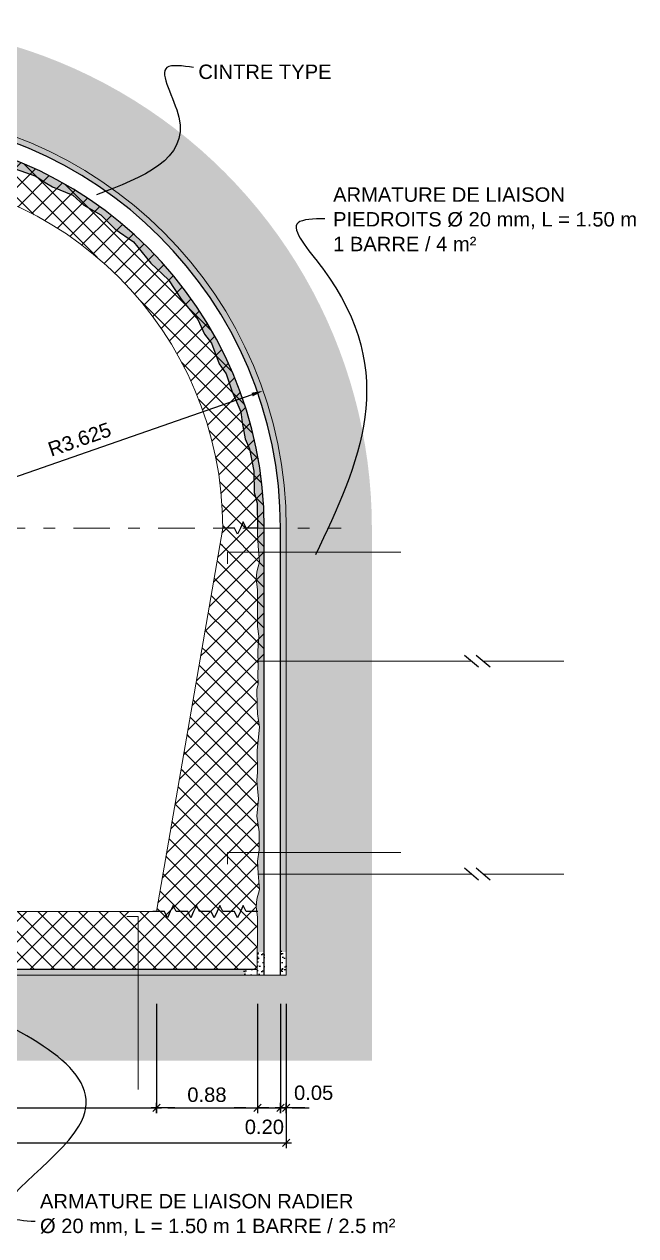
# Model space of a CAD drawing. Extents: x 67 to 63019, y 41 to 109009.
# Drawn here: x 225.94 to 231.24, y 118.85 to 129.36 of the extents above; entities that cross this region are included whole.
import ezdxf

# ---------------------------------------------------------------- set-up
doc = ezdxf.new("R2010")
doc.units = 0
doc.header["$MEASUREMENT"] = 0
doc.header["$PDMODE"] = 67
doc.linetypes.add('TRATTOPUNTO2', pattern=[12.7, 6.35, -3.175, 0, -3.175])
for name, color, linetype in [('DIME', 6, 'Continuous'), ('LIN010CO', 2, 'Continuous'), ('LIN018CO', 6, 'Continuous'), ('LIN050CO', 3, 'Continuous'), ('TEXT035', 1, 'Continuous')]:
    doc.layers.add(name, color=color, linetype=linetype)
doc.styles.add('ARIAL', font='arial.ttf')
doc.linetypes.add('ROCCIA', pattern='A,0.25,[130,BERETTA.shx,S=0.1,R=0,X=0,Y=0],-0.2,0.25', length=0.7)
doc.dimstyles.new('50', dxfattribs={"dimscale": 0.5, "dimtxt": 0.25, "dimasz": 0.2, "dimexe": 0, "dimexo": 0.5, "dimgap": 0.1, "dimtad": 1, "dimzin": 4, "dimdsep": 46, "dimtxsty": 'ARIAL', "dimblk1": 'LINE', "dimblk2": 'LINE', "dimsah": 1, "dimcen": 2.5, "dimclrd": 256, "dimclre": 256, "dimclrt": 1, "dimadec": 0, "dimazin": 0, "dimtfac": 1, "dimtmove": 2, "dimatfit": 3, "dimldrblk": 'LINE', "dimfxl": 1, "dimtvp": 1, "dimtolj": 1, "dimtzin": 0, "dimarcsym": 0})
pattern_1 = [(37.50000000000001, (0, 0), (-0.002519734324384326, 0.07707295076052635), [0, -0.0608, 0, -0.068, 0, -0.065]), (7.499999999999999, (0, 0), (0.07079106821070909, 0.1128858426091896), [0, -0.0328, 0, -0.05480000000000001, 0, -0.021]), (327.5, (-0.0492, 0), (0.1245656744700598, 0.000226362141478571), [0, -0.02, 0, -0.07200000000000001, 0, -0.094]), (317.5, (-0.0492, 0), (0.1202450641828917, 0.03510702259736997), [0, -0.01, 0, -0.0472, 0, -0.05400000000000001])]
pattern_2 = [(45, (0, 0), (-0.08838834764831843, 0.08838834764831845), []), (135, (0, 0), (-0.08838834764831845, -0.08838834764831843), [])]

# ---------------------------------------------------------------- blocks, each defined once
blk = doc.blocks.new('LINE')
for p, q in [((-1.60001823273501, 0), (0.4500000000000171, 0)), ((0, 0.4500000000000171), (0, -0.4500000000000171))]:
    blk.add_line(p, q)
at = {"color": 3}
blk.add_line((-0.3181980515162763, -0.3181980515163474), (0.3181980515338978, 0.3181980515339689), dxfattribs=at)
blk = doc.blocks.new('*D33')
at = {"layer": 'Defpoints', "color": 0, "transparency": 16777216}
for p in [(220.9601989514768, 121.1132903824029), (228.2101989514767, 121.1132903824029), (228.2101989514767, 119.6569227144902)]:
    blk.add_point(p, dxfattribs=at)
at = {"layer": 'LIN018CO', "lineweight": -2, "transparency": 16777216}
for p, q in [((220.9601989514768, 120.8632903824029), (220.9601989514768, 119.6569227144902)), ((228.2101989514767, 120.8632903824029), (228.2101989514767, 119.6569227144902)), ((221.0601989514768, 119.6569227144902), (228.1101989514767, 119.6569227144902))]:
    blk.add_line(p, q, dxfattribs=at)
at = {"layer": 'LIN018CO', "lineweight": -2, "transparency": 16777216, "xscale": 0.1, "yscale": 0.1, "zscale": 0.1, "rotation": 180}
blk.add_blockref('LINE', (220.9601989514768, 119.6569227144902), dxfattribs=at)
at = {"layer": 'LIN018CO', "lineweight": -2, "transparency": 16777216, "xscale": 0.1, "yscale": 0.1, "zscale": 0.1}
blk.add_blockref('LINE', (228.2101989514767, 119.6569227144902), dxfattribs=at)
at = {"layer": 'LIN018CO', "color": 1, "lineweight": 0, "transparency": 16777216, "insert": (224.5851989514767, 119.7707443379554), "char_height": 0.125, "attachment_point": 5, "style": 'ARIAL'}
blk.add_mtext('\\A1;7.25', dxfattribs=at)
blk = doc.blocks.new('*D36')
at = {"layer": 'Defpoints', "color": 0, "transparency": 16777216}
for p in [(228.0091623743919, 126.1787102573233), (224.5851989514769, 124.9882903824323)]:
    blk.add_point(p, dxfattribs=at)
at = {"layer": 'DIME', "lineweight": -2, "transparency": 16777216}
blk.add_line((224.5851989514769, 124.9882903824323), (227.9147082110011, 126.1458710883608), dxfattribs=at)
at = {"layer": 'DIME', "transparency": 16777216}
blk.add_solid([(227.9092350161741, 126.1616134489259), (227.9201814058282, 126.1301287277957), (228.0091623743919, 126.1787102573233)], dxfattribs=at)
at = {"layer": 'DIME', "color": 1, "transparency": 16777216, "insert": (226.4187811846148, 125.7570287210373), "char_height": 0.125, "attachment_point": 5, "rotation": 19.171186639742302, "style": 'ARIAL'}
blk.add_mtext('\\A1;R3.625', dxfattribs=at)
blk = doc.blocks.new('*D43')
at = {"layer": 'Defpoints', "color": 0, "transparency": 16777216}
for p in [(227.9601937353968, 121.1125681769215), (228.1601989514767, 121.1132903824028), (228.1601989514767, 119.9608666780154)]:
    blk.add_point(p, dxfattribs=at)
at = {"layer": 'DIME', "lineweight": -2, "transparency": 16777216}
for p, q in [((228.1601989514767, 120.8632903824028), (228.1601989514767, 119.9608666780154)), ((227.8601937353968, 119.9608666780154), (227.7601937353968, 119.9608666780154)), ((227.9601937353968, 119.9608666780154), (228.1601989514767, 119.9608666780154)), ((228.2601989514767, 119.9608666780154), (228.3601989514767, 119.9608666780154))]:
    blk.add_line(p, q, dxfattribs=at)
at = {"layer": 'DIME', "lineweight": -2, "transparency": 16777216, "xscale": 0.1, "yscale": 0.1, "zscale": 0.1}
blk.add_blockref('LINE', (227.9601937353968, 119.9608666780154), dxfattribs=at)
at = {"layer": 'DIME', "lineweight": -2, "transparency": 16777216, "xscale": 0.1, "yscale": 0.1, "zscale": 0.1, "rotation": 180}
blk.add_blockref('LINE', (228.1601989514767, 119.9608666780154), dxfattribs=at)
at = {"layer": 'DIME', "color": 1, "transparency": 16777216, "insert": (228.0208019006853, 119.7959560589017), "char_height": 0.125, "attachment_point": 5, "style": 'ARIAL'}
blk.add_mtext('\\A1;0.20', dxfattribs=at)
blk = doc.blocks.new('*D44')
at = {"layer": 'Defpoints', "color": 0, "transparency": 16777216}
for p in [(228.1601989514767, 121.1132903824028), (228.2101989514767, 121.1132903824029), (228.2101989514767, 119.9608666780154)]:
    blk.add_point(p, dxfattribs=at)
at = {"layer": 'DIME', "lineweight": -2, "transparency": 16777216}
for p, q in [((228.2101989514767, 120.8632903824029), (228.2101989514767, 119.9608666780154)), ((228.0601989514767, 119.9608666780154), (227.9601989514767, 119.9608666780154)), ((228.1601989514767, 119.9608666780154), (228.2101989514767, 119.9608666780154)), ((228.3101989514767, 119.9608666780154), (228.4101989514767, 119.9608666780154))]:
    blk.add_line(p, q, dxfattribs=at)
at = {"layer": 'DIME', "lineweight": -2, "transparency": 16777216, "xscale": 0.1, "yscale": 0.1, "zscale": 0.1}
blk.add_blockref('LINE', (228.1601989514767, 119.9608666780154), dxfattribs=at)
at = {"layer": 'DIME', "lineweight": -2, "transparency": 16777216, "xscale": 0.1, "yscale": 0.1, "zscale": 0.1, "rotation": 180}
blk.add_blockref('LINE', (228.2101989514767, 119.9608666780154), dxfattribs=at)
at = {"layer": 'DIME', "color": 1, "transparency": 16777216, "insert": (228.4476337358669, 120.0916385233604), "char_height": 0.125, "attachment_point": 5, "style": 'ARIAL'}
blk.add_mtext('\\A1;0.05', dxfattribs=at)
blk = doc.blocks.new('*D55')
at = {"layer": 'Defpoints', "color": 0, "transparency": 16777216}
for p in [(222.085198951211, 121.6632903825445), (227.0851989512382, 121.1132903824031), (227.0851989512382, 119.9608666778918)]:
    blk.add_point(p, dxfattribs=at)
at = {"layer": 'LIN018CO', "lineweight": -2, "transparency": 16777216}
for p, q in [((222.085198951211, 121.4132903825445), (222.085198951211, 119.9608666778918)), ((227.0851989512382, 120.8632903824031), (227.0851989512382, 119.9608666778918)), ((222.185198951211, 119.9608666778918), (226.9851989512382, 119.9608666778918))]:
    blk.add_line(p, q, dxfattribs=at)
at = {"layer": 'LIN018CO', "lineweight": -2, "transparency": 16777216, "xscale": 0.1, "yscale": 0.1, "zscale": 0.1, "rotation": 180}
blk.add_blockref('LINE', (222.085198951211, 119.9608666778918), dxfattribs=at)
at = {"layer": 'LIN018CO', "lineweight": -2, "transparency": 16777216, "xscale": 0.1, "yscale": 0.1, "zscale": 0.1}
blk.add_blockref('LINE', (227.0851989512382, 119.9608666778918), dxfattribs=at)
at = {"layer": 'LIN018CO', "color": 1, "lineweight": 0, "transparency": 16777216, "insert": (224.5851989512246, 120.0746883013571), "char_height": 0.125, "attachment_point": 5, "style": 'ARIAL'}
blk.add_mtext('\\A1;5.00', dxfattribs=at)
blk = doc.blocks.new('*D56')
at = {"layer": 'Defpoints', "color": 0, "transparency": 16777216}
for p in [(227.0851989512382, 121.1132903824031), (227.9601937353968, 121.1125681769215), (227.9601937353968, 119.9608666780155)]:
    blk.add_point(p, dxfattribs=at)
at = {"layer": 'LIN018CO', "lineweight": -2, "transparency": 16777216}
for p, q in [((227.0851989512382, 120.8632903824031), (227.0851989512382, 119.9608666780155)), ((227.9601937353968, 120.8625681769215), (227.9601937353968, 119.9608666780155)), ((227.1851989512382, 119.9608666780155), (227.8601937353968, 119.9608666780155))]:
    blk.add_line(p, q, dxfattribs=at)
at = {"layer": 'LIN018CO', "lineweight": -2, "transparency": 16777216, "xscale": 0.1, "yscale": 0.1, "zscale": 0.1, "rotation": 180}
blk.add_blockref('LINE', (227.0851989512382, 119.9608666780155), dxfattribs=at)
at = {"layer": 'LIN018CO', "lineweight": -2, "transparency": 16777216, "xscale": 0.1, "yscale": 0.1, "zscale": 0.1}
blk.add_blockref('LINE', (227.9601937353968, 119.9608666780155), dxfattribs=at)
at = {"layer": 'LIN018CO', "color": 1, "lineweight": 0, "transparency": 16777216, "insert": (227.5226963433175, 120.0746883014807), "char_height": 0.125, "attachment_point": 5, "style": 'ARIAL'}
blk.add_mtext('\\A1;0.88', dxfattribs=at)

msp = doc.modelspace()

# ---------------------------------------------------------------- hatches: boundary and pattern name
h = msp.add_hatch()
h.set_pattern_fill('AR-SAND', color=256, scale=0.04, style=0)
h.set_pattern_definition(pattern_1)
edge = h.paths.add_edge_path()
edge.add_line((224.5851989514767, 128.6132903824309), (224.5851989514767, 128.5632903824309))
edge.add_arc((224.5851989514767, 124.9882903824309), 3.574999999999962, 54.77655106562429, 90, ccw=False)
edge.add_spline(control_points=[(226.6471398807917, 127.908739766347), (226.6657746332318, 127.9159475781337), (226.6843366463598, 127.9231876665383), (226.7027759103092, 127.930482222441)], knot_values=[1.541236087669808, 1.541236087669808, 1.541236087669808, 1.541236087669808, 1.587232518013131, 1.587232518013131, 1.587232518013131, 1.587232518013131], degree=3, periodic=0)
edge.add_arc((224.5851989514768, 124.9882903824309), 3.624999999999972, 54.25638921708495, 90.00000000000091)
h.paths.add_polyline_path([(224.5851989514767, 128.5632903824309), (224.5851989514767, 128.6132903824309, 0.4142135623730928), (220.9601989514768, 124.9882903824309), (221.0101989514768, 124.9882903824309, -0.4142135623730974)])
edge = h.paths.add_edge_path()
edge.add_spline(control_points=[(226.7027759103092, 127.930482222441), (226.6843366463598, 127.9231876665383), (226.6657746332318, 127.9159475781337), (226.6471398807917, 127.908739766347)], knot_values=[1.541236087669808, 1.541236087669808, 1.541236087669808, 1.541236087669808, 1.587232518013131, 1.587232518013131, 1.587232518013131, 1.587232518013131], degree=3, periodic=0)
edge.add_arc((224.5851989514767, 124.9882903824309), 3.57499999999996, -5.115907697472721e-13, 54.77655106562429, ccw=False)
edge.add_line((228.1601989514767, 124.9882903824309), (228.2101989514767, 124.9882903824309))
edge.add_arc((224.5851989514767, 124.9882903824309), 3.624999999999972, 0, 54.25638921708446)
h = msp.add_hatch()
h.set_pattern_fill('AR-SAND', color=256, scale=0.04, style=0)
h.set_pattern_definition(pattern_1)
h.paths.add_polyline_path([(224.5851989514767, 128.4232903824309), (224.5851989514767, 128.3633511093458), (224.6960241764688, 128.3657939806945), (224.8140820040599, 128.3657939806945), (224.912044222831, 128.346842539906), (225.0301039129225, 128.3377653277513), (225.1197469991695, 128.3153652865285), (225.2096916830602, 128.3011702407342), (225.3440063665242, 128.2883844752327), (225.5054127529464, 128.2433622665118), (225.6009425049787, 128.2012368730138), (225.7702276883188, 128.1564227069738), (225.8620803944688, 128.1026034854808), (226.0386257209671, 128.0397953442947), (226.1205790439312, 127.9839444832926), (226.1858431955069, 127.9460672617498), (226.3606456173956, 127.8755076660914), (226.4552864371531, 127.7874355812127), (226.6019689070567, 127.7053326057753), (226.7275154571968, 127.5798456504927), (226.8874846556117, 127.4691504648446), (227.0354983082563, 127.2842215655348), (227.1903364287516, 127.1415954788851), (227.2997464021052, 126.9728721614124), (227.4438358938567, 126.7975420733353), (227.5004361220805, 126.6693492121422), (227.5613718276875, 126.5901707259246), (227.6293913031381, 126.4128131880584), (227.6901878228894, 126.3247000141412), (227.7379271704442, 126.1781415812051), (227.815637665047, 125.9969038191794), (227.8276869714984, 125.9045681601473), (227.8552818592292, 125.7620621776645), (227.8922673617421, 125.6767518329838), (227.9303384840326, 125.4826810901996), (227.9330452495339, 125.2960116933294), (227.9590508590977, 125.2035916001408), (227.9602025280675, 124.9882903824309), (228.0201989514767, 124.9882903824309, 0.4142135623730974)])
h.paths.add_polyline_path([(224.5851989514767, 128.4232903824309, 0.4142135623730974), (221.1501989514768, 124.9882903824309), (221.2101953748859, 124.9882903824309), (221.2113470438557, 125.2035916001407), (221.2373526534195, 125.296011693329), (221.2400594189208, 125.4826810901991), (221.2781305412112, 125.6767518329837), (221.3151160437243, 125.7620621776647), (221.3427109314549, 125.9045681601476), (221.3547602379064, 125.9969038191795), (221.4324707325094, 126.1781415812056), (221.480210080064, 126.3247000141413), (221.5410065998153, 126.4128131880586), (221.6090260752659, 126.5901707259247), (221.669961780873, 126.6693492121422), (221.7265620090967, 126.7975420733352), (221.8706515008481, 126.9728721614121), (221.9800614742018, 127.141595478885), (222.134899594697, 127.284221565535), (222.2829132473418, 127.4691504648447), (222.4428824457566, 127.5798456504927), (222.5684289958969, 127.7053326057754), (222.7151114658002, 127.7874355812127), (222.8097522855578, 127.8755076660914), (222.9845547074464, 127.9460672617498), (223.0498188590226, 127.9839444832925), (223.1317721819863, 128.0397953442947), (223.3083175084846, 128.1026034854807), (223.4001702146346, 128.1564227069738), (223.5694553979747, 128.2012368730138), (223.6649851500071, 128.2433622665117), (223.8263915364295, 128.2883844752327), (223.960706219893, 128.3011702407341), (224.0506509037842, 128.3153652865285), (224.1402939900307, 128.3377653277513), (224.2583536801223, 128.346842539906), (224.3563158988933, 128.3657939806945), (224.4743737264854, 128.3657939806945), (224.5851989514767, 128.3633511093458)])
h = msp.add_hatch()
h.set_pattern_fill('AR-SAND', color=256, scale=0.04, style=0)
h.set_pattern_definition([(37.50000000000001, (0.09999999999999432, 0), (-0.002519734324384326, 0.07707295076052635), [0, -0.0608, 0, -0.068, 0, -0.065]), (7.499999999999999, (0.09999999999999432, 0), (0.07079106821070909, 0.1128858426091896), [0, -0.0328, 0, -0.05480000000000001, 0, -0.021]), (327.5, (0.05079999999999431, 0), (0.1245656744700598, 0.000226362141478571), [0, -0.02, 0, -0.07200000000000001, 0, -0.094]), (317.5, (0.05079999999999431, 0), (0.1202450641828917, 0.03510702259736997), [0, -0.01, 0, -0.0472, 0, -0.05400000000000001])])
h.paths.add_polyline_path([(228.2101989514767, 124.9882903824309), (228.1601989514768, 124.9882903824309), (228.1601989514768, 123.8330542941811), (228.2101989514767, 123.8330542941811)])
h.paths.add_polyline_path([(228.0201989514768, 124.9882903824309), (227.9601989514768, 124.9882903824309), (227.9601989514768, 124.9394313866192), (227.9681672410125, 124.8320847634396), (227.9775213464442, 124.6949322769773), (227.9559779181379, 124.6087784089107), (227.9508299545116, 124.5444383981425), (227.9623852511519, 124.4549007708501), (227.9601989514768, 124.1521911360147), (227.9601989514768, 124.1335566017702), (227.9723101563899, 124.0499841990379), (227.9628626000006, 123.9253137904628), (227.9666071793442, 123.798035480988), (227.9628649974946, 123.7194747179153), (227.9668615119191, 123.6375701563552), (227.9554466482946, 123.5900115605281), (227.9593888932867, 123.4505444066506), (227.9604916859832, 123.4218633162022), (228.0201989514768, 123.4218633162022)])
h.paths.add_polyline_path([(228.2101989514767, 123.8330542941811), (228.1601989514768, 123.8330542941811), (228.1601989514768, 123.4218633162022), (228.2101989514767, 123.4218633162022)])
h.paths.add_polyline_path([(228.2101989514767, 123.4218633162022), (228.1601989514768, 123.4218633162022), (228.1601989514768, 123.3218633162022), (228.2101989514767, 123.3218633162022)])
h.paths.add_polyline_path([(228.0201989514768, 123.4218633162022), (227.9604916859833, 123.4218633162022), (227.9622362747754, 123.3764905919406), (227.9694259189396, 123.3218633162022), (228.0201989514767, 123.3218633162022)])
h.paths.add_polyline_path([(228.0201989514767, 123.3218633162022), (227.9694259189395, 123.3218633162022), (227.9773983235252, 123.2612885876551), (227.9594509396743, 123.0638974016186), (227.9623927630216, 122.8726211218909), (227.9566271280744, 122.8005613635952), (227.9622246358886, 122.7306051777041), (227.9683892393726, 122.6412318736247), (227.9567174417917, 122.4895234751766), (227.9741514584511, 122.3558822944876), (227.9741514584511, 122.1994115997986), (227.9625164888198, 122.1005306330278), (227.9681672410118, 121.9931840098544), (227.9775213464441, 121.8560315233853), (227.9559779181379, 121.7698776553193), (227.9508299545116, 121.7055376445506), (227.9623852511519, 121.6160000172584), (227.9601989514768, 121.3132903824229), (228.0201989514768, 121.3132903824229)])
h.paths.add_polyline_path([(228.2101989514767, 123.3218633162022), (228.1601989514768, 123.3218633162022), (228.1601989514768, 121.9882903824081), (228.2101989514767, 121.9882903824075)])
h.paths.add_polyline_path([(228.2101989514767, 121.9882903824075), (228.1601989514768, 121.9882903824081), (228.1601989514768, 121.3132903824229), (228.2101989514767, 121.3132903824229)])
h = msp.add_hatch()
h.set_pattern_fill('AR-SAND', color=256, scale=0.04, style=0)
h.set_pattern_definition([(142.5, (449.1703979029535, 0), (0.002519734324384326, 0.07707295076052635), [0, -0.0608, 0, -0.068, 0, -0.065]), (172.5, (449.1703979029535, 0), (-0.07079106821070909, 0.1128858426091896), [0, -0.0328, 0, -0.05480000000000001, 0, -0.021]), (212.5, (449.2195979029535, 0), (-0.1245656744700598, 0.000226362141478571), [0, -0.02, 0, -0.07200000000000001, 0, -0.094]), (222.5, (449.2195979029535, 0), (-0.1202450641828917, 0.03510702259736997), [0, -0.01, 0, -0.0472, 0, -0.05400000000000001])])
h.paths.add_polyline_path([(227.8130379381054, 121.1632903824229), (227.9591155867155, 121.1632903824229), (227.9587544651284, 121.1132903824229), (227.8130379381055, 121.1132903824229)])
h.paths.add_polyline_path([(227.9604262352166, 121.3447595257718), (228.0201989514767, 121.3447595257718), (228.0201989514767, 121.1132903824229), (227.9587544651284, 121.1132903824229)])
h.paths.add_polyline_path([(228.1601989514767, 121.3447595257718), (228.2101989514767, 121.3447595257718), (228.2101989514767, 121.1132903824229), (228.1601989514766, 121.1132903824229)])
h = msp.add_hatch()
h.set_pattern_fill('AR-SAND', color=256, scale=0.04, style=0)
h.set_pattern_definition([(37.50000000000001, (0, -0.2000000000000028), (-0.002519734324384326, 0.07707295076052635), [0, -0.0608, 0, -0.068, 0, -0.065]), (7.499999999999999, (0, -0.2000000000000028), (0.07079106821070909, 0.1128858426091896), [0, -0.0328, 0, -0.05480000000000001, 0, -0.021]), (327.5, (-0.0492, -0.2000000000000028), (0.1245656744700598, 0.000226362141478571), [0, -0.02, 0, -0.07200000000000001, 0, -0.094]), (317.5, (-0.0492, -0.2000000000000028), (0.1202450641828917, 0.03510702259736997), [0, -0.01, 0, -0.0472, 0, -0.05400000000000001])])
h.paths.add_polyline_path([(224.5851989514767, 121.1632903824229), (221.3098378298897, 121.1632903824229), (221.3101989514767, 121.1132903824229), (224.5851989514767, 121.1132903824229)])
h.paths.add_polyline_path([(227.8605600730639, 121.1632903824229), (224.5851989514767, 121.1632903824229), (224.5851989514767, 121.1132903824229), (227.8601989514768, 121.1132903824229)])
at = {"layer": 'LIN010CO'}
h = msp.add_hatch(dxfattribs=at)
h.set_pattern_fill('AR-CONC', color=256, scale=0.05, style=0)
h.set_pattern_definition([(50, (0, 0), (0.3586300913003768, -0.03137606749129756), [0.03750000000000001, -0.4125]), (355, (0, 0), (-0.06937566680650001, 0.376096066850006), [0.03, -0.33]), (100.4514, (0.02988584, -0.00261467), (0.2892546908570108, 0.3447197710304768), [0.03187009500000001, -0.350571056]), (46.18420000000001, (0, 0.1), (0.5336205243128223, -0.08275950716450904), [0.05625, -0.61875]), (96.6356, (0.0444683725, 0.0931033465), (0.4673313527743517, 0.4870589354502209), [0.047805144, -0.5258565000000001]), (351.1842, (0, 0.1), (0.4673309725668136, 0.4870593004626623), [0.04500000000000001, -0.4950000000000001]), (21, (0.05, 0.07500000000000001), (0.2984535260592309, -0.2013094453326694), [0.03750000000000001, -0.4125]), (326.0000000000001, (0.05, 0.07500000000000001), (0.1216576659607909, 0.3625750225234265), [0.03, -0.33]), (71.4514, (0.0748711165, 0.05822419700000001), (0.420111314290745, 0.1612652483549762), [0.03187009500000001, -0.350571056]), (37.50000000000001, (0, 0), (0.006079927658645335, 0.1664469269156558), [0, -0.326, 0, -0.335, 0, -0.33125]), (7.499999999999999, (0, 0), (0.1315347687210743, 0.1972058559411801), [0, -0.191, 0, -0.3185, 0, -0.12625]), (327.5, (-0.1115, 0), (0.2669112180862045, -0.0112774358671899), [0, -0.125, 0, -0.39, 0, -0.5175]), (317.5, (-0.1615, 0), (0.2915930846711931, 0.05005249116615882), [0, -0.1625, 0, -0.259, 0, -0.3675])])
edge = h.paths.add_edge_path()
edge.add_arc((224.5851989514767, 124.9882903824309), 4.36720912044305, 1.864398923887707e-13, 180.0000000000002)
edge.add_line((220.2179898310337, 124.9882903824309), (220.2179898310337, 120.37108126198))
edge.add_line((220.2179898310337, 120.37108126198), (228.9524080719198, 120.3710812619823))
edge.add_line((228.9524080719198, 120.3710812619823), (228.9524080719198, 124.9882903824309))
edge = h.paths.add_edge_path(flags=16)
edge.add_arc((224.5851989514767, 124.9882903824309), 3.624999999999972, 0, 180)
edge.add_line((220.9601989514768, 124.9882903824309), (220.9601989514768, 121.1132903824229))
edge.add_line((220.9601989514768, 121.1132903824229), (221.1601989514787, 121.1132903824229))
edge.add_line((221.1601989514787, 121.1132903824229), (221.3175998755231, 120.6414495331425))
edge.add_line((221.3175998755231, 120.6414495331425), (221.7902744909572, 120.6414495331425))
edge.add_line((221.7902744909572, 120.6414495331425), (221.9476754149948, 121.1132903824023))
edge.add_line((221.9476754149948, 121.1132903824023), (228.2101989514767, 121.1132903824229))
edge.add_line((228.2101989514767, 121.1132903824229), (228.2101989514767, 124.9882903824309))
h = msp.add_hatch(dxfattribs=at)
h.set_pattern_fill('ANSI37', color=256, style=0)
h.set_pattern_definition(pattern_2)
h.paths.add_polyline_path([(224.5851989514767, 128.4232903824309), (224.5851989514767, 128.0632903824309, -0.4142135623731005), (227.6601989514768, 124.988290382431), (227.6601989514768, 121.6632903824229), (224.5851989514767, 121.6632903824229), (224.5851989514768, 121.1632903824229), (227.9591155867155, 121.1632903824229), (227.962385251152, 121.6160000172582), (227.9508299545116, 121.7055376445506), (227.9559779181379, 121.769877655319), (227.9775213464442, 121.8560315233856), (227.9681672410118, 121.9931840098521), (227.9625164888198, 122.100530633028), (227.974151458451, 122.1994115997982), (227.9741514584511, 122.3558822944876), (227.9567174417917, 122.4895234751767), (227.9683892393726, 122.6412318736244), (227.9622246358888, 122.7306051776978), (227.9566271280744, 122.8005613635951), (227.9623927630217, 122.8726211218913), (227.9594509396743, 123.0638974016189), (227.9773983235252, 123.2612885876549), (227.9622362747753, 123.3764905919404), (227.9593888932867, 123.4505444066553), (227.9554466482946, 123.590011560528), (227.9668615119192, 123.6375701563555), (227.9628649974946, 123.7194747179153), (227.9666071793442, 123.7980354809877), (227.9655769116964, 123.8330542941811), (228.0201989514768, 123.8330542941811), (228.0201989514768, 124.9882903824309, 0.414213562373095)])
h.paths.add_polyline_path([(224.5851989514767, 121.6632903824229), (221.5101989514768, 121.6632903824229), (221.5101989514768, 124.9882903824309), (221.2101989514767, 124.9882903824309), (221.2101989514768, 124.9394313866197), (221.2022306619422, 124.832084763449), (221.1928765565094, 124.6949322769771), (221.2144199848156, 124.6087784089109), (221.219567948442, 124.5444383981425), (221.2080126518016, 124.4549007708499), (221.2101989514767, 124.1521911360194), (221.2101989514767, 124.1335566017705), (221.1980877465636, 124.049984199038), (221.2075353029529, 123.9253137904628), (221.2037907236094, 123.7980354809879), (221.2075329054589, 123.7194747179149), (221.2035363910343, 123.6375701563553), (221.214951254659, 123.590011560528), (221.2110090096669, 123.4505444066517), (221.2081616281783, 123.3764905919406), (221.1929995794284, 123.2612885876552), (221.2109469632792, 123.0638974016188), (221.2080051399319, 122.8726211218913), (221.2137707748791, 122.8005613635954), (221.2081732670652, 122.730605177703), (221.202008663581, 122.6412318736241), (221.2136804611618, 122.4895234751764), (221.1962464445025, 122.3558822944869), (221.1962464445024, 122.1994115997983), (221.2078814141338, 122.1005306330279), (221.2019730602101, 121.9882903824089), (221.201896905637, 121.9882903824089), (221.1928765565093, 121.8560315233854), (221.2144199848156, 121.7698776553192), (221.219567948442, 121.7055376445508), (221.2080126518016, 121.616000017258), (221.211282316238, 121.1632903824229), (224.5851989514767, 121.1632903824229)])
h.paths.add_polyline_path([(224.5851989514767, 128.0632903824309), (224.5851989514767, 128.3633511093458), (224.4743737264839, 128.3657939806945), (224.3563158988932, 128.3657939806944), (224.2583536801223, 128.346842539906), (224.1402939900308, 128.3377653277513), (224.0506509037842, 128.3153652865285), (223.9607062198925, 128.3011702407341), (223.8263915364296, 128.2883844752327), (223.6649851500073, 128.2433622665118), (223.5694553979747, 128.2012368730138), (223.4001702146347, 128.1564227069738), (223.3083175084846, 128.1026034854808), (223.1317721819863, 128.0397953442947), (223.0498188590228, 127.9839444832926), (222.9845547074464, 127.9460672617498), (222.8097522855578, 127.8755076660914), (222.7151114658003, 127.7874355812128), (222.5684289958968, 127.7053326057754), (222.4428824457565, 127.5798456504927), (222.2829132473418, 127.4691504648446), (222.134899594697, 127.284221565535), (221.9800614742017, 127.141595478885), (221.870651500848, 126.9728721614121), (221.7265620090967, 126.7975420733353), (221.6699617808729, 126.6693492121421), (221.6090260752659, 126.5901707259247), (221.5410065998154, 126.4128131880587), (221.480210080064, 126.3247000141413), (221.4324707325093, 126.1781415812057), (221.3547602379064, 125.9969038191793), (221.342710931455, 125.9045681601469), (221.3151160437243, 125.7620621776645), (221.2781305412112, 125.6767518329837), (221.2400594189209, 125.4826810901991), (221.2373526534195, 125.2960116933291), (221.2113470438557, 125.2035916001409), (221.2101989514767, 124.9889590158534), (221.2101989514767, 124.9882903824309), (221.5101989514768, 124.9882903824309, -0.4142135623730923)])
h = msp.add_hatch(dxfattribs=at)
h.set_pattern_fill('ANSI37', color=256, style=0)
h.set_pattern_definition(pattern_2)
h.paths.add_polyline_path([(227.6601989514768, 124.988290382431, -0.04682222421771454), (227.6065035558588, 124.4161509872309), (227.0851989514765, 121.6632903824229), (227.6601989514768, 121.6632903824229)])
h.paths.add_polyline_path([(221.5638943470938, 124.4161509872354, -0.04682222421733011), (221.5101989514768, 124.9882903824308), (221.5101989514767, 121.6632903824229), (222.0851989514724, 121.6632903824229)])
h = msp.add_hatch(dxfattribs=at)
h.set_pattern_fill('ANSI37', color=256, style=0)
h.set_pattern_definition(pattern_2)
h.paths.add_polyline_path([(227.6065035558588, 124.416150987231, 0.04682222422528531), (227.6601989514767, 124.988290382524), (227.0851989514763, 121.6632903824218)])

# ---------------------------------------------------------------- linework, layer by layer
for p, q in [((228.0201989514768, 121.1132903824229), (228.0201989514768, 124.9882903824309)), ((228.1601989514768, 121.1132903824229), (228.1601989514768, 124.9882903824309)), ((229.8776101664153, 123.7814786900187), (229.7557675807057, 123.8846298983435)), ((229.9776101664153, 123.7814786900187), (229.8557675807057, 123.8846298983435)), ((229.8776101664153, 121.9367147782237), (229.7557675807057, 122.0398659865486)), ((229.9776101664153, 121.9367147782225), (229.8557675807057, 122.0398659865474)), ((221.2098378298897, 121.1632903824229), (227.9605600730639, 121.1632903824229))]:
    msp.add_line(p, q)
at = {"flags": 128}
for points in [[(228.1601989514767, 124.9882903824309, 1), (221.0101989514768, 124.9882903824309, 1)], [(228.0201989514767, 124.9882903824309, 1), (221.1501989514768, 124.9882903824309, 1)]]:
    msp.add_lwpolyline(points, format="xyb", dxfattribs=at)
at = {"layer": 'LIN018CO', "linetype": 'TRATTOPUNTO2', "lineweight": 0, "ltscale": 0.05}
msp.add_line((220.4852303279918, 124.9882903824309), (228.6851675749617, 124.9882903824309), dxfattribs=at)
at = {"layer": 'LIN018CO', "color": 1, "lineweight": 0}
for p, q in [((227.9655769116964, 123.8330542941811), (229.8166888735605, 123.8330542941811)), ((229.9166888735605, 123.8330542941811), (230.6166888735605, 123.8330542941811)), ((227.9685009973165, 121.9882903824092), (229.8166888735605, 121.9882903823862)), ((229.9166888735605, 121.9882903823849), (230.6166888735605, 121.9882903823765))]:
    msp.add_line(p, q, dxfattribs=at)
at = {"layer": 'LIN018CO', "flags": 128}
msp.add_lwpolyline([(225.8620803944688, 128.1026034854808), (226.0386257209671, 128.0397953442947), (226.1205790439308, 127.9839444832925), (226.1858431955069, 127.9460672617498), (226.3606456173956, 127.8755076660914), (226.4552864371532, 127.7874355812127), (226.6019689070566, 127.7053326057754), (226.7275154571969, 127.5798456504927), (226.8874846556116, 127.4691504648446), (227.0354983082563, 127.284221565535), (227.1903364287517, 127.141595478885), (227.2997464021053, 126.9728721614122), (227.4438358938567, 126.7975420733353), (227.5004361220805, 126.6693492121421), (227.5613718276875, 126.5901707259247), (227.629391303138, 126.4128131880586), (227.6901878228894, 126.3247000141413), (227.7379271704441, 126.1781415812056), (227.815637665047, 125.9969038191794), (227.8276869714984, 125.9045681601473), (227.8552818592291, 125.7620621776646), (227.8922673617422, 125.6767518329838), (227.9303384840326, 125.4826810901993), (227.9330452495339, 125.2960116933292), (227.9590508590977, 125.2035916001407), (227.960195374937, 124.9896276397235)], dxfattribs=at)
at = {"layer": 'LIN018CO', "ltscale": 2, "flags": 128}
for points in [[(227.9641999421915, 124.9882903823994), (227.8625462456773, 124.9882903822038), (227.8373298471494, 125.0412692074354), (227.8125462456307, 124.9882903822038), (227.7873298471029, 124.9353115569723), (227.7625462455842, 124.9882903822038), (227.6601989514608, 124.9882903824323)], [(227.3571580595406, 121.6632903832796), (227.2555043630263, 121.6632903830841), (227.2302879644985, 121.7162692083156), (227.2055043629798, 121.6632903830841), (227.1802879644519, 121.6103115578525), (227.1555043629332, 121.6632903830841), (227.0531570688099, 121.6632903833125)], [(227.559505353757, 121.6632903830512), (227.4578516572428, 121.6632903828556), (227.432635258715, 121.7162692080872), (227.4078516571962, 121.6632903828556), (227.3826352586684, 121.6103115576241), (227.3578516571497, 121.6632903828556), (227.2555043630263, 121.6632903830841)], [(227.7618526479735, 121.6632903828228), (227.6601989514593, 121.6632903826272), (227.6349825529314, 121.7162692078588), (227.6101989514127, 121.6632903826272), (227.5849825528848, 121.6103115573957), (227.5601989513661, 121.6632903826272), (227.4578516572428, 121.6632903828556)], [(227.9641999421899, 121.6632903825943), (227.8625462456757, 121.6632903823988), (227.8373298471479, 121.7162692076303), (227.8125462456291, 121.6632903823988), (227.7873298471013, 121.6103115571673), (227.7625462455826, 121.6632903823988), (227.6601989514593, 121.6632903826272)]]:
    msp.add_lwpolyline(points, dxfattribs=at)
at = {"layer": 'LIN018CO', "lineweight": 0, "flags": 128}
for points in [[(227.9601989514768, 124.1521911360147), (227.9623852511519, 124.45490077085), (227.9508299545116, 124.5444383981424), (227.9559779181379, 124.6087784089109), (227.9775213464442, 124.6949322769772), (227.9681672410118, 124.8320847634454), (227.9601989514768, 124.9394313866197), (227.9601989514768, 124.9882903824309)], [(227.9587544651285, 121.1132903824229), (227.9623852511519, 121.6160000172582), (227.9508299545116, 121.7055376445507), (227.9559779181379, 121.7698776553192), (227.9775213464442, 121.8560315233854), (227.9681672410118, 121.9931840098536), (227.9625164888198, 122.1005306330279), (227.9741514584511, 122.1994115997984), (227.9741514584511, 122.3558822944874), (227.9567174417917, 122.4895234751766), (227.9683892393726, 122.6412318736243), (227.9622246358887, 122.7306051777006), (227.9566271280744, 122.8005613635953), (227.9623927630216, 122.8726211218911), (227.9594509396743, 123.0638974016188), (227.9773983235251, 123.261288587655), (227.9622362747754, 123.3764905919405), (227.9593888932867, 123.4505444066521), (227.9554466482946, 123.5900115605281), (227.9668615119192, 123.6375701563555), (227.9628649974946, 123.7194747179154), (227.9666071793442, 123.7980354809876), (227.9628626000006, 123.9253137904627), (227.9723101563899, 124.0499841990381), (227.9601989514768, 124.1335566017703), (227.9601989514768, 124.1521911360147)]]:
    msp.add_lwpolyline(points, dxfattribs=at)
at = {"layer": 'LIN018CO'}
for points in [[(227.40731804877, 128.9813906225739), (227.1766316976836, 128.9813906225739), (227.2791589521461, 128.5520625978876), (226.5655194118329, 127.8774250630994)], [(228.5435414086456, 127.6702681030638), (228.3128550575592, 127.6349368419015), (228.524543095524, 127.2409400783775), (228.464217366931, 124.7558972805819)], [(226.0344180072007, 118.9749242738422), (225.8037316561143, 119.0102555350044), (226.4127979692733, 119.8016026598017), (225.4744506924723, 120.8434861160935)]]:
    msp.add_spline(points, degree=3, dxfattribs=at)
at = {"layer": 'LIN050CO', "linetype": 'Continuous', "lineweight": 0}
for p, q in [((227.0851989514766, 121.6632903824229), (227.6601989514608, 124.9882903824323)), ((227.7022759082488, 124.7788111149781), (227.7022759082484, 124.6788111149781)), ((229.2022759082488, 124.7788111149796), (227.7022759082488, 124.7788111149781)), ((227.7022759082488, 122.175466587872), (227.7022759082484, 122.0754665878721)), ((229.2022759082488, 122.1754665878736), (227.7022759082488, 122.175466587872)), ((222.0851989514724, 121.6632903824229), (227.0851989514766, 121.6632903824229)), ((226.9273877009683, 121.6212134256316), (226.8273877009683, 121.621213425632)), ((226.9273877009698, 120.1212134256316), (226.9273877009683, 121.6212134256316))]:
    msp.add_line(p, q, dxfattribs=at)
at = {"layer": 'LIN050CO', "linetype": 'ROCCIA', "lineweight": 0, "flags": 128}
msp.add_lwpolyline([(228.2101989514767, 124.9882903824309, 0.9999999999999999), (220.9601989514768, 124.9882903824309), (220.9601989514768, 121.1132903824229), (221.1601989514787, 121.1132903824229), (221.3175998755231, 120.6414495331425), (221.7902744909572, 120.6414495331425), (221.9476754149948, 121.1132903824023), (228.2101989514767, 121.1132903824229)], format="xyb", close=True, dxfattribs=at)
at = {"layer": 'LIN050CO', "linetype": 'Continuous', "lineweight": 0}
msp.add_arc((224.5851989514767, 124.9882903824309), 3.07499999999996, 1.738066080603727e-09, 180, dxfattribs=at)

# ---------------------------------------------------------------- texts
at = {"layer": 'TEXT035', "style": 'ARIAL'}
for s, p in [('CINTRE TYPE', (227.4486211340497, 128.882092451193)), ('ARMATURE DE LIAISON', (228.6164109772943, 127.8174072177673)), ('PIEDROITS %%C 20 mm, L = 1.50 m', (228.6164109772943, 127.603127174186)), ('1 BARRE / 4 m²', (228.6164109772943, 127.3888471306048)), ('ARMATURE DE LIAISON RADIER', (226.0757210924804, 119.0899061460426)), ('%%C 20 mm, L = 1.50 m 1 BARRE / 2.5 m²', (226.0757210924804, 118.8756261024613))]:
    msp.add_text(s, height=0.125, dxfattribs=at).set_placement(p)

# ---------------------------------------------------------------- dimensions: what is measured, and where the dimension line sits
at = {"layer": 'DIME'}
dim = msp.add_radius_dim(center=(224.5851989514769, 124.9882903824323), mpoint=(228.0091623743919, 126.1787102573233), dimstyle='50', override={"dimdec": 3}, dxfattribs=at)
dim.commit()
dim.dimension.update_dxf_attribs({"geometry": '*D36', "text_midpoint": (226.4187811846148, 125.7570287210373), "dimtype": 164})
for base, p1, p2, picture, middle in [((228.1601989514767, 119.9608666780154), (227.9601937353968, 121.1125681769215), (228.1601989514767, 121.1132903824028), '*D43', (228.0208019006853, 119.7959560589017)), ((228.2101989514767, 119.9608666780154), (228.1601989514767, 121.1132903824028), (228.2101989514767, 121.1132903824029), '*D44', (228.4476337358669, 120.0916385233604))]:
    dim = msp.add_linear_dim(base=base, p1=p1, p2=p2, angle=180, dimstyle='50', override={"dimzin": 0, "dimse1": 1}, dxfattribs=at)
    dim.commit()
    dim.dimension.update_dxf_attribs({"geometry": picture, "text_midpoint": middle, "dimtype": 160})
at = {"layer": 'LIN018CO', "lineweight": 0}
for base, p1, p2, picture, middle in [((227.0851989512382, 119.9608666778918), (222.085198951211, 121.6632903825445), (227.0851989512382, 121.1132903824031), '*D55', (224.5851989512246, 120.0746883013571)), ((228.2101989514767, 119.6569227144902), (220.9601989514768, 121.1132903824029), (228.2101989514767, 121.1132903824029), '*D33', (224.5851989514767, 119.7707443379554))]:
    dim = msp.add_linear_dim(base=base, p1=p1, p2=p2, dimstyle='50', dxfattribs=at)
    dim.commit()
    dim.dimension.update_dxf_attribs({"geometry": picture, "text_midpoint": middle})
dim = msp.add_linear_dim(base=(227.9601937353968, 119.9608666780155), p1=(227.0851989512382, 121.1132903824031), p2=(227.9601937353968, 121.1125681769215), text='0.88', dimstyle='50', override={"dimzin": 0}, dxfattribs=at)
dim.commit()
dim.dimension.update_dxf_attribs({"geometry": '*D56', "text_midpoint": (227.5226963433175, 120.0746883014807)})

doc.saveas('drawing.dxf')
